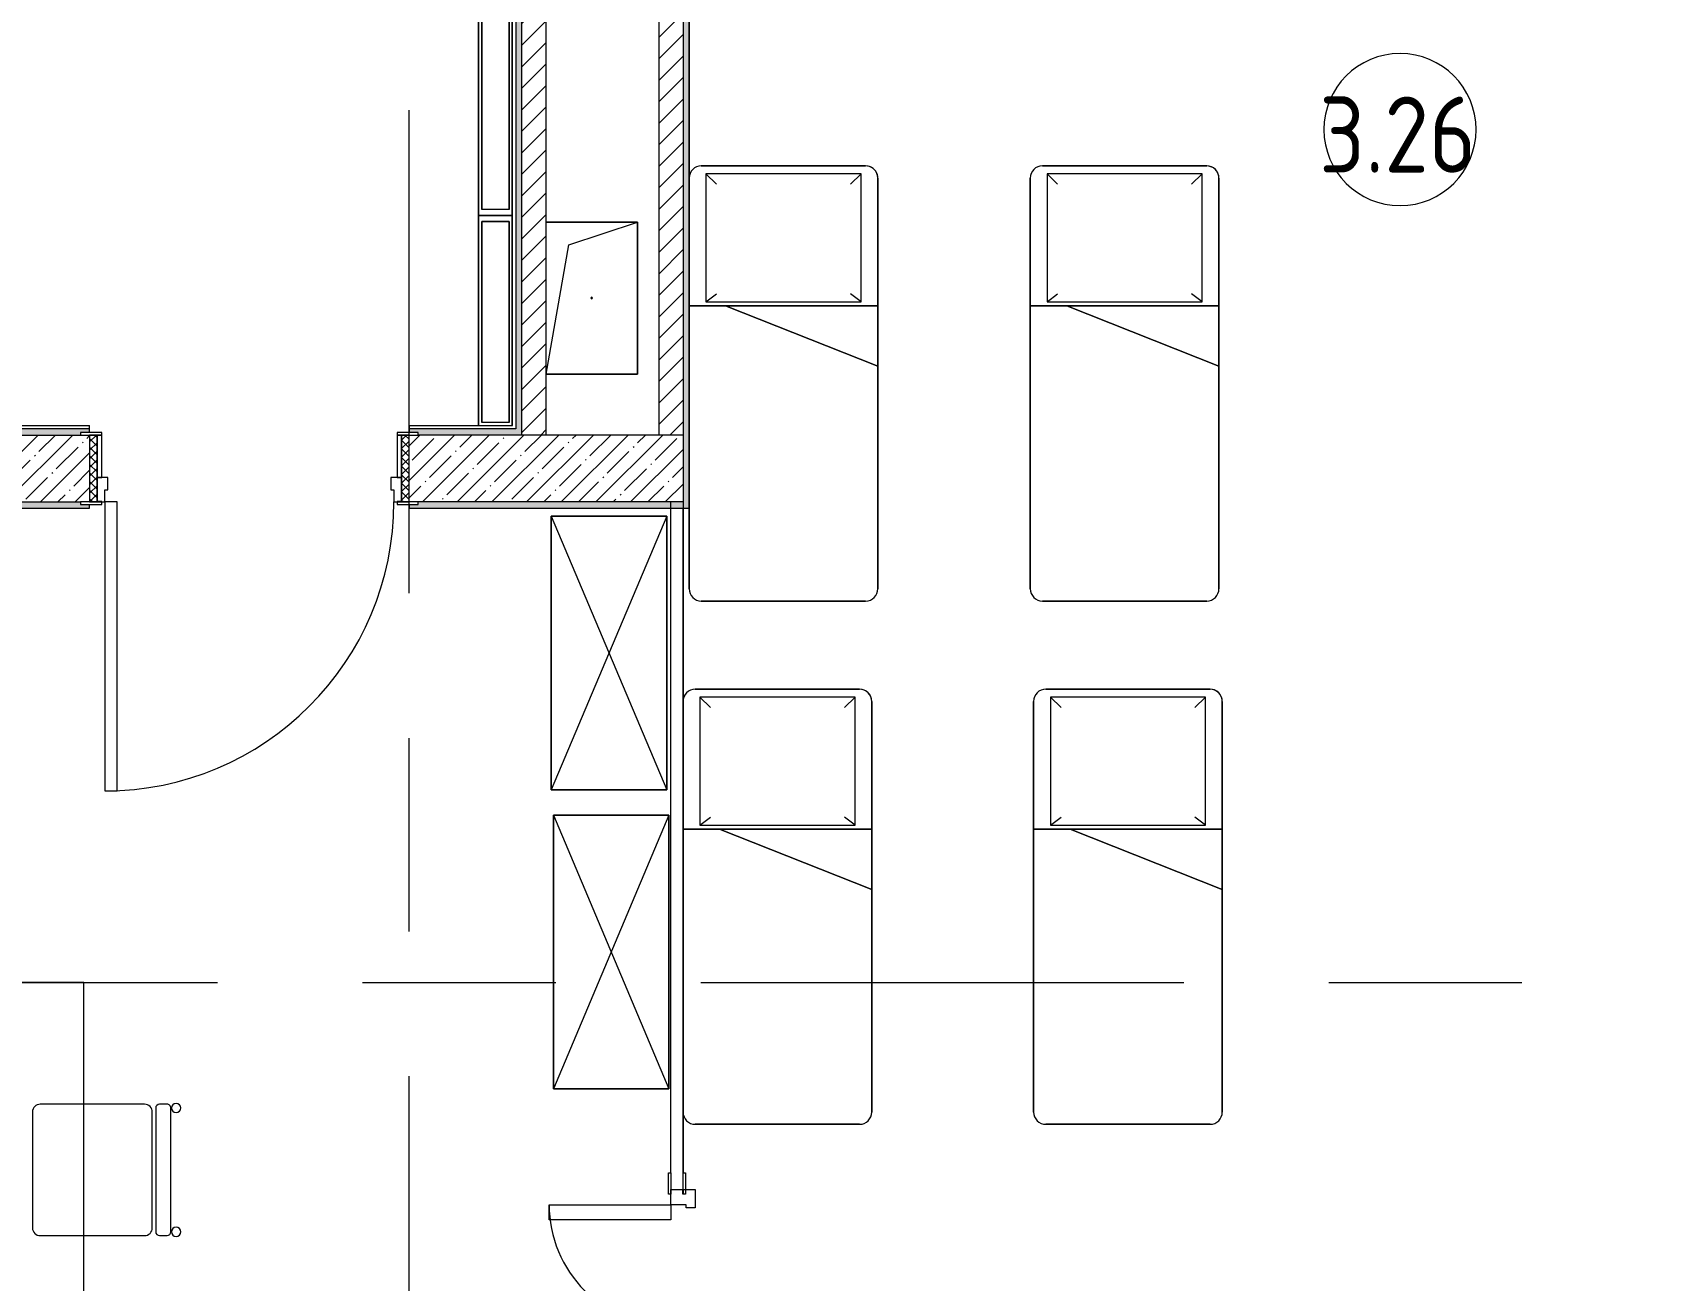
# Model space of a CAD drawing. Header units: millimetres. Extents: x 81382 to 274764, y -8553 to 29000.
# Drawn here: x 99472 to 104799, y 2621 to 6723 of the extents above; entities that cross this region are included whole.
import ezdxf

# ---------------------------------------------------------------- set-up
doc = ezdxf.new("R2010")
doc.units = ezdxf.units.MM
doc.linetypes.add('Осевая', pattern=[3175, 635, -476.25, 1587.5, -476.25])
for name, color, linetype, lineweight in [('A-AREA-IDEN', 7, 'Continuous', 9), ('A-DOOR', 7, 'Continuous', 9), ('A-DOOR-1', 7, 'Continuous', 13), ('A-DOOR-FRAM', 7, 'Continuous', 13), ('A-DOOR-FRAM-1', 7, 'Continuous', 9), ('A-GENM', 7, 'Continuous', 9), ('A-WALL', 7, 'Continuous', 9), ('I-WALL', 7, 'Continuous', 9), ('Оси-2', 7, 'Осевая', 9)]:
    doc.layers.add(name, color=color, linetype=linetype, lineweight=lineweight)
for name, color, linetype, lineweight, true_color in [('A-WALL-1', 7, 'Continuous', 9, 0x3c3c3c), ('A-WALL-FNSH-1', 7, 'Continuous', 9, 0x3c3c3c), ('I-FURN-1', 7, 'Continuous', 9, 0xf0f0f0)]:
    doc.layers.add(name, color=color, linetype=linetype, lineweight=lineweight, true_color=true_color)
doc.styles.add('GOST Common', font='GOST_Common.ttf', dxfattribs={"width": 0.9, "height": 250})
pattern_1 = [(45, (0, 0), (-35.35534, 35.35534), [])]
pattern_2 = [(0, (0, 0), (121.92, 30.48), [10.058, -81.382, 10.058, -81.382, -487.68]), (0, (0, 0), (121.92, 30.48), [-182.88, 10.058, -172.822, 10.058, -81.382, -213.36]), (0, (0, 0), (121.92, 30.48), [-457.2, 10.058, -50.902, 10.058, -142.342]), (120, (45.72, 15.24), (-87.356454, 90.345817), [10.058, -81.382, 10.058, -81.382, -487.68]), (120, (45.72, 15.24), (-87.356454, 90.345817), [-182.88, 10.058, -172.822, 10.058, -81.382, -213.36]), (120, (45.72, 15.24), (-87.356454, 90.345817), [-457.2, 10.058, -50.902, 10.058, -142.342]), (240, (60.96, 76.2), (-34.563546, -120.825817), [10.058, -81.382, 10.058, -81.382, -487.68]), (240, (60.96, 76.2), (-34.563546, -120.825817), [-182.88, 10.058, -172.822, 10.058, -81.382, -213.36]), (240, (60.96, 76.2), (-34.563546, -120.825817), [-457.2, 10.058, -50.902, 10.058, -142.342])]

# ---------------------------------------------------------------- blocks, each defined once
blk = doc.blocks.new('110_Дверь_СКБ_1Ст_Внутренняя1 - Д-7а_л__950x2100h_Туалет-32220591-План размещения напольных электротехнических лючков и розеток 3 этажа в осях 23-33')
at = {"layer": 'A-DOOR'}
h = blk.add_hatch(dxfattribs=at)
h.set_pattern_fill('FP_12', color=256, style=0, pattern_type=2)
h.set_pattern_definition([(135, (1776.41, 174.685), (-14.14214, -14.14214), []), (225, (1776.41, 174.685), (14.14214, -14.14214), [])])
h.paths.add_polyline_path([(537.5, 110), (512.5, 110), (512.5, -110), (537.5, -110)])
at = {"layer": 'A-DOOR-FRAM-1'}
h = blk.add_hatch(dxfattribs=at)
h.set_pattern_fill('FP_13', color=256, style=0, pattern_type=2)
h.set_pattern_definition([(45, (-346.384, 174.685), (-14.1421, 14.1421), []), (135, (-346.384, 174.685), (-14.1421, -14.1421), [])])
h.paths.add_polyline_path([(-487.5, 110), (-512.5, 110), (-512.5, -110), (-487.5, -110)])
at = {"layer": 'A-DOOR'}
blk.add_arc((487.5, 110), 950, 90, 180, dxfattribs=at)
at = {"layer": 'A-DOOR-1'}
for p, q in [((487.5, 1060), (447.5, 1060)), ((447.5, 1060), (447.5, 110)), ((487.5, 110), (487.5, 1060)), ((447.5, 110), (487.5, 110))]:
    blk.add_line(p, q, dxfattribs=at)
at = {"layer": 'A-DOOR-FRAM'}
for p, q in [((-472.5, 118), (-542.5, 118)), ((-542.5, 118), (-542.5, 110)), ((-542.5, 110), (-472.5, 110)), ((-487.5, 110), (-512.5, 110)), ((-512.5, 110), (-512.5, -110)), ((-462.5, 110), (-487.5, 110)), ((-487.5, 110), (-487.5, 30)), ((-487.5, -110), (-487.5, 110)), ((-472.5, 110), (-487.5, 110)), ((-487.5, 110), (-487.5, 109)), ((-487.5, 109), (-472.5, 109)), ((-472.5, 110), (-472.5, 118)), ((-472.5, 109), (-472.5, 110)), ((-462.5, 70), (-462.5, 110)), ((487.5, 110), (487.5, 70)), ((512.5, 110), (487.5, 110)), ((567.5, 118), (497.5, 118)), ((497.5, 118), (497.5, 110)), ((512.5, 110), (497.5, 110)), ((497.5, 110), (497.5, 109)), ((497.5, 110), (567.5, 110)), ((497.5, 109), (512.5, 109)), ((512.5, 30), (512.5, 110)), ((537.5, 110), (512.5, 110)), ((512.5, 110), (512.5, -110)), ((512.5, 109), (512.5, 110)), ((537.5, -110), (537.5, 110)), ((567.5, 110), (567.5, 118)), ((-452.5, 70), (-462.5, 70)), ((-452.5, 30), (-452.5, 70)), ((487.5, 70), (477.5, 70)), ((477.5, 70), (477.5, 30)), ((-487.5, 30), (-452.5, 30)), ((-472.5, 30), (-487.5, 30)), ((-487.5, 30), (-487.5, -110)), ((-472.5, -110), (-472.5, 30)), ((477.5, 30), (512.5, 30)), ((512.5, 30), (497.5, 30)), ((497.5, 30), (497.5, -110)), ((512.5, -110), (512.5, 30)), ((-472.5, -110), (-542.5, -110)), ((-542.5, -110), (-542.5, -118)), ((-542.5, -118), (-472.5, -118)), ((-512.5, -110), (-487.5, -110)), ((-487.5, -110), (-472.5, -110)), ((-472.5, -118), (-472.5, -110)), ((497.5, -110), (512.5, -110)), ((567.5, -110), (497.5, -110)), ((497.5, -110), (497.5, -118)), ((497.5, -118), (567.5, -118)), ((512.5, -110), (537.5, -110)), ((567.5, -118), (567.5, -110))]:
    blk.add_line(p, q, dxfattribs=at)
blk = doc.blocks.new('GM_Отверстие прямоугольное _в плите_ - Отверстие-21606385-План размещения напольных электротехнических лючков и розеток 3 этажа в осях 23-33')
at = {"layer": 'A-GENM'}
for p, q in [((-149.9, 250), (150, 250)), ((150, 250), (-149.9, 250)), ((-75, 175), (150, 250)), ((150, 250), (150, -250)), ((150, -250), (150, 250)), ((-149.9, -249.5), (-75, 175)), ((150, -250), (-149.9, -250)), ((-149.9, -250), (150, -250))]:
    blk.add_line(p, q, dxfattribs=at)
for start, end in [(360, 180), (180, 360)]:
    blk.add_arc((0, 0), 2.5, start, end, dxfattribs=at)
blk = doc.blocks.new('Bed - Small Sizes - 1_119-V71-План размещения напольных электротехнических лючков и розеток 3 этажа в осях 23-33')
at = {"layer": 'I-FURN-1'}
for p, q in [((247.3, 0), (-292.7, 0)), ((-292.7, 0), (247.3, 0)), ((247.3, 0), (-292.7, 0)), ((-292.7, 0), (247.3, 0)), ((-332.7, -40), (-332.7, -460)), ((-332.7, -460), (-332.7, -40)), ((-332.7, -40), (-332.7, -460)), ((-332.7, -460), (-332.7, -40)), ((-277.5, -26.2), (-242.7, -60)), ((232.5, -26.2), (-277.5, -26.2)), ((-277.5, -26.2), (-277.5, -446.2)), ((232.5, -26.2), (-277.5, -26.2)), ((-277.5, -26.2), (-277.5, -446.2)), ((232.5, -26.2), (197.3, -60)), ((232.5, -446.2), (232.5, -26.2)), ((232.5, -446.2), (232.5, -26.2)), ((287.3, -460), (287.3, -40)), ((287.3, -40), (287.3, -460)), ((287.3, -657.7), (287.3, -40)), ((287.3, -40), (287.3, -657.7)), ((-277.5, -446.2), (-242.7, -420)), ((232.5, -446.2), (197.3, -420)), ((-332.7, -460), (-212.7, -460)), ((-212.7, -460), (-332.7, -460)), ((-332.7, -460), (-332.7, -1390)), ((-332.7, -1390), (-332.7, -460)), ((-332.7, -460), (-212.7, -460)), ((-277.5, -446.2), (232.5, -446.2)), ((-277.5, -446.2), (232.5, -446.2)), ((-212.7, -460), (287.3, -460)), ((287.3, -460), (-212.7, -460)), ((287.3, -460), (-212.7, -460)), ((-212.7, -460), (287.3, -657.7)), ((287.3, -657.7), (-212.7, -460)), ((-212.7, -460), (287.3, -460)), ((-212.7, -460), (287.3, -657.7)), ((-212.7, -460), (287.3, -460)), ((287.3, -657.7), (287.3, -460)), ((287.3, -460), (287.3, -657.7)), ((287.3, -1390), (287.3, -657.7)), ((287.3, -657.7), (287.3, -1390)), ((-292.7, -1430), (247.3, -1430)), ((247.3, -1430), (-292.7, -1430))]:
    blk.add_line(p, q, dxfattribs=at)
for centre, start, end in [((-292.7, -40), 90, 180), ((-292.7, -40), 90, 180), ((247.3, -40), 360, 90), ((247.3, -40), 0, 90), ((-292.7, -40), 90, 180), ((-292.7, -40), 90, 180), ((247.3, -40), 0, 90), ((247.3, -40), 15, 90), ((247.3, -40), 0, 15), ((-292.7, -1390), 180, 270), ((-292.7, -1390), 180, 270), ((247.3, -1390), 270, 0), ((247.3, -1390), 270, 0)]:
    blk.add_arc(centre, 40, start, end, dxfattribs=at)
blk = doc.blocks.new('Bed - Small Sizes - 1_119-V73-План размещения напольных электротехнических лючков и розеток 3 этажа в осях 23-33')
at = {"layer": 'I-FURN-1'}
for p, q in [((247.3, 0), (-292.7, 0)), ((-292.7, 0), (247.3, 0)), ((247.3, 0), (-292.7, 0)), ((-292.7, 0), (247.3, 0)), ((-332.7, -460), (-332.7, -40)), ((-277.5, -26.2), (-242.7, -60)), ((232.5, -26.2), (-277.5, -26.2)), ((-277.5, -26.2), (-277.5, -446.2)), ((232.5, -26.2), (-277.5, -26.2)), ((-277.5, -26.2), (-277.5, -446.2)), ((232.5, -26.2), (197.3, -60)), ((232.5, -446.2), (232.5, -26.2)), ((232.5, -446.2), (232.5, -26.2)), ((287.3, -460), (287.3, -40)), ((287.3, -40), (287.3, -460)), ((287.3, -657.7), (287.3, -40)), ((287.3, -40), (287.3, -657.7)), ((-277.5, -446.2), (-242.7, -420)), ((232.5, -446.2), (197.3, -420)), ((-332.7, -460), (-212.7, -460)), ((-212.7, -460), (-332.7, -460)), ((-332.7, -1390), (-332.7, -460)), ((-332.7, -460), (-212.7, -460)), ((-277.5, -446.2), (232.5, -446.2)), ((-277.5, -446.2), (232.5, -446.2)), ((-212.7, -460), (287.3, -460)), ((287.3, -460), (-212.7, -460)), ((287.3, -460), (-212.7, -460)), ((-212.7, -460), (287.3, -657.7)), ((287.3, -657.7), (-212.7, -460)), ((-212.7, -460), (287.3, -460)), ((-212.7, -460), (287.3, -657.7)), ((-212.7, -460), (287.3, -460)), ((287.3, -657.7), (287.3, -460)), ((287.3, -460), (287.3, -657.7)), ((287.3, -1390), (287.3, -657.7)), ((287.3, -657.7), (287.3, -1390)), ((-292.7, -1430), (247.3, -1430)), ((247.3, -1430), (-292.7, -1430))]:
    blk.add_line(p, q, dxfattribs=at)
for centre, start, end in [((-292.7, -40), 90, 180), ((-292.7, -40), 90, 180), ((247.3, -40), 360, 90), ((247.3, -40), 0, 90), ((-292.7, -40), 90, 180), ((-292.7, -40), 135, 180), ((-292.7, -40), 90, 135), ((247.3, -40), 0, 90), ((247.3, -40), 45, 90), ((247.3, -40), 0, 45), ((-292.7, -1390), 180, 270), ((-292.7, -1390), 180, 270), ((247.3, -1390), 270, 0), ((247.3, -1390), 270, 0)]:
    blk.add_arc(centre, 40, start, end, dxfattribs=at)
blk = doc.blocks.new('Bed - Small Sizes - 1_119-V74-План размещения напольных электротехнических лючков и розеток 3 этажа в осях 23-33')
at = {"layer": 'I-FURN-1'}
for p, q in [((247.3, 0), (-292.7, 0)), ((-292.7, 0), (247.3, 0)), ((247.3, 0), (-292.7, 0)), ((-292.7, 0), (247.3, 0)), ((-332.7, -460), (-332.7, -40)), ((-277.5, -26.2), (-242.7, -60)), ((232.5, -26.2), (-277.5, -26.2)), ((-277.5, -26.2), (-277.5, -446.2)), ((232.5, -26.2), (-277.5, -26.2)), ((-277.5, -26.2), (-277.5, -446.2)), ((232.5, -26.2), (197.3, -60)), ((232.5, -446.2), (232.5, -26.2)), ((232.5, -446.2), (232.5, -26.2)), ((287.3, -460), (287.3, -40)), ((287.3, -40), (287.3, -460)), ((287.3, -657.7), (287.3, -40)), ((287.3, -40), (287.3, -657.7)), ((-277.5, -446.2), (-242.7, -420)), ((232.5, -446.2), (197.3, -420)), ((-332.7, -460), (-212.7, -460)), ((-212.7, -460), (-332.7, -460)), ((-332.7, -1124.4), (-332.7, -460)), ((-332.7, -460), (-212.7, -460)), ((-277.5, -446.2), (232.5, -446.2)), ((-277.5, -446.2), (232.5, -446.2)), ((-212.7, -460), (287.3, -460)), ((287.3, -460), (-212.7, -460)), ((287.3, -460), (-212.7, -460)), ((-212.7, -460), (287.3, -657.7)), ((287.3, -657.7), (-212.7, -460)), ((-212.7, -460), (287.3, -460)), ((-212.7, -460), (287.3, -657.7)), ((-212.7, -460), (287.3, -460)), ((287.3, -657.7), (287.3, -460)), ((287.3, -460), (287.3, -657.7)), ((287.3, -1390), (287.3, -657.7)), ((287.3, -657.7), (287.3, -1390)), ((-332.7, -1124.4), (-332.7, -1390)), ((-332.7, -1390), (-332.7, -1124.4)), ((-292.7, -1430), (247.3, -1430)), ((247.3, -1430), (-292.7, -1430))]:
    blk.add_line(p, q, dxfattribs=at)
for centre, start, end in [((-292.7, -40), 90, 180), ((-292.7, -40), 90, 180), ((247.3, -40), 360, 90), ((247.3, -40), 0, 90), ((-292.7, -40), 90, 180), ((-292.7, -40), 90, 180), ((247.3, -40), 0, 90), ((247.3, -40), 15, 90), ((247.3, -40), 0, 15), ((-292.7, -1390), 180, 270), ((-292.7, -1390), 180, 270), ((247.3, -1390), 270, 0), ((247.3, -1390), 270, 0)]:
    blk.add_arc(centre, 40, start, end, dxfattribs=at)
blk = doc.blocks.new('Bed - Small Sizes - 1_119-V75-План размещения напольных электротехнических лючков и розеток 3 этажа в осях 23-33')
at = {"layer": 'I-FURN-1'}
for p, q in [((247.3, 0), (-292.7, 0)), ((-292.7, 0), (247.3, 0)), ((247.3, 0), (-292.7, 0)), ((-292.7, 0), (247.3, 0)), ((-332.7, -40), (-332.7, -460)), ((-332.7, -460), (-332.7, -40)), ((-332.7, -40), (-332.7, -460)), ((-332.7, -460), (-332.7, -40)), ((-277.5, -26.2), (-242.7, -60)), ((232.5, -26.2), (-277.5, -26.2)), ((-277.5, -26.2), (-277.5, -446.2)), ((232.5, -26.2), (-277.5, -26.2)), ((-277.5, -26.2), (-277.5, -446.2)), ((232.5, -26.2), (197.3, -60)), ((232.5, -446.2), (232.5, -26.2)), ((232.5, -446.2), (232.5, -26.2)), ((287.3, -460), (287.3, -40)), ((287.3, -40), (287.3, -460)), ((287.3, -657.7), (287.3, -40)), ((287.3, -40), (287.3, -657.7)), ((-277.5, -446.2), (-242.7, -420)), ((232.5, -446.2), (197.3, -420)), ((-332.7, -460), (-212.7, -460)), ((-212.7, -460), (-332.7, -460)), ((-332.7, -460), (-332.7, -1390)), ((-332.7, -1390), (-332.7, -460)), ((-332.7, -460), (-212.7, -460)), ((-277.5, -446.2), (232.5, -446.2)), ((-277.5, -446.2), (232.5, -446.2)), ((-212.7, -460), (287.3, -460)), ((287.3, -460), (-212.7, -460)), ((287.3, -460), (-212.7, -460)), ((-212.7, -460), (287.3, -657.7)), ((287.3, -657.7), (-212.7, -460)), ((-212.7, -460), (287.3, -460)), ((-212.7, -460), (287.3, -657.7)), ((-212.7, -460), (287.3, -460)), ((287.3, -657.7), (287.3, -460)), ((287.3, -460), (287.3, -657.7)), ((287.3, -1390), (287.3, -657.7)), ((287.3, -657.7), (287.3, -1390)), ((-292.7, -1430), (247.3, -1430)), ((247.3, -1430), (-292.7, -1430))]:
    blk.add_line(p, q, dxfattribs=at)
for centre, start, end in [((-292.7, -40), 90, 180), ((-292.7, -40), 90, 180), ((247.3, -40), 360, 90), ((247.3, -40), 0, 90), ((-292.7, -40), 90, 180), ((-292.7, -40), 90, 180), ((247.3, -40), 0, 90), ((247.3, -40), 75, 90), ((247.3, -40), 0, 75), ((-292.7, -1390), 180, 270), ((-292.7, -1390), 180, 270), ((247.3, -1390), 270, 0), ((247.3, -1390), 270, 0)]:
    blk.add_arc(centre, 40, start, end, dxfattribs=at)
blk = doc.blocks.new('Стол базовый прямоугольный - 1_88-26291934-План размещения напольных электротехнических лючков и розеток 3 этажа в осях 23-33')
at = {"layer": 'I-FURN-1'}
for p, q in [((600, 225), (-600, 225)), ((-600, 225), (-600, -225)), ((600, -225), (600, 225)), ((-600, -225), (600, -225))]:
    blk.add_line(p, q, dxfattribs=at)
blk = doc.blocks.new('Шкаф параметрический - 1_268-25587356-План размещения напольных электротехнических лючков и розеток 3 этажа в осях 23-33')
at = {"layer": 'I-FURN-1'}
for p, q in [((0, 0), (900, 380)), ((0, 380), (900, 0)), ((900, 380), (0, 380)), ((0, 380), (0, 0)), ((0, 0), (0, 380)), ((0, 380), (900, 380)), ((900, 0), (900, 380)), ((900, 380), (900, 0)), ((0, 0), (900, 0)), ((900, 0), (0, 0))]:
    blk.add_line(p, q, dxfattribs=at)
blk = doc.blocks.new('M_Стул-Breuer - 1_87-V66-План размещения напольных электротехнических лючков и розеток 3 этажа в осях 23-33')
at = {"layer": 'I-FURN-1'}
for p, q in [((-215.9, 215.9), (-215.9, 72.8)), ((190.5, 241.3), (-190.5, 241.3)), ((215.9, 72.8), (215.9, 215.9)), ((-215.9, 72.8), (-215.9, -127)), ((215.9, -127), (215.9, 72.8)), ((-190.5, -152.4), (190.5, -152.4)), ((-215.9, -176.2), (-215.9, -200.8)), ((203.2, -163.5), (-203.2, -163.5)), ((215.9, -200.8), (215.9, -176.2)), ((-203.2, -213.5), (203.2, -213.5))]:
    blk.add_line(p, q, dxfattribs=at)
for centre, radius, start, end in [((-190.5, 215.9), 25.4, 90, 180), ((190.5, 215.9), 25.4, 0, 90), ((-190.5, -127), 25.4, 180, 270), ((190.5, -127), 25.4, 270, 360), ((-203.2, -176.2), 12.7, 90, 180), ((-203.2, -200.8), 12.7, 180, 270), ((203.2, -176.2), 12.7, 360, 90), ((203.2, -200.8), 12.7, 270, 360), ((-203.5, -230.6), 15.1, 360, 180), ((-203.5, -230.6), 15.1, 180, 360), ((203.7, -230.6), 15.1, 360, 180), ((203.7, -230.6), 15.1, 180, 360)]:
    blk.add_arc(centre, radius, start, end, dxfattribs=at)
blk = doc.blocks.new('Вешалка - 1_25-V102-План размещения напольных электротехнических лючков и розеток 3 этажа в осях 23-33')
at = {"layer": 'I-FURN-1'}
for p, q in [((350, 55), (-350, 55)), ((-350, 55), (-350, -55)), ((-350, -55), (-350, 55)), ((-350, 55), (350, 55)), ((350, -55), (350, 55)), ((350, 55), (350, -55)), ((-330.4, -46), (-330.4, 44.4)), ((-330.4, -46), (-330.4, 44.4)), ((-330.4, 44.4), (330.2, 44.4)), ((330.2, 44.4), (-330.4, 44.4)), ((330.2, 44.4), (330.2, -46)), ((330.2, -46), (330.2, 44.4)), ((-330.4, -46), (330.2, -46)), ((330.2, -46), (-330.4, -46)), ((-350, -55), (350, -55)), ((350, -55), (-350, -55))]:
    blk.add_line(p, q, dxfattribs=at)
blk = doc.blocks.new('Вешалка - 1_25-V103-План размещения напольных электротехнических лючков и розеток 3 этажа в осях 23-33')
at = {"layer": 'I-FURN-1'}
for p, q in [((350, 55), (-340.6, 55)), ((-340.6, 55), (350, 55)), ((350, -55), (350, 55)), ((350, 55), (350, -55)), ((-330.4, -46), (-330.4, 44.4)), ((-330.4, -46), (-330.4, 44.4)), ((-330.4, 44.4), (330.2, 44.4)), ((330.2, 44.4), (-330.4, 44.4)), ((330.2, 44.4), (330.2, -46)), ((330.2, -46), (330.2, 44.4)), ((-330.4, -46), (330.2, -46)), ((330.2, -46), (-330.4, -46)), ((-340.7, -55), (350, -55)), ((350, -55), (-340.7, -55))]:
    blk.add_line(p, q, dxfattribs=at)
blk = doc.blocks.new('110_Дверь_СКБ_2Ст - Д-5_п__в составе перегородки _не входит в спец__-32680317-План размещения напольных электротехнических лючков и розеток 3 этажа в осях 23-33')
at = {"layer": 'A-DOOR'}
for centre, radius, start, end in [((-637.5, -20), 400, 270, 0), ((662.5, -20), 900, 180, 270)]:
    blk.add_arc(centre, radius, start, end, dxfattribs=at)
at = {"layer": 'A-DOOR-1'}
for p, q in [((-637.5, -20), (-587.5, -20)), ((-637.5, -420), (-637.5, -20)), ((-587.5, -20), (-587.5, -420)), ((612.5, -20), (662.5, -20)), ((612.5, -920), (612.5, -20)), ((662.5, -20), (662.5, -920)), ((-587.5, -420), (-637.5, -420)), ((662.5, -920), (612.5, -920))]:
    blk.add_line(p, q, dxfattribs=at)
at = {"layer": 'A-DOOR-FRAM'}
for p, q in [((-687.5, 60), (-627.5, 60)), ((-687.5, -20), (-687.5, 60)), ((-627.5, 60), (-627.5, 30)), ((652.5, 60), (712.5, 60)), ((652.5, 30), (652.5, 60)), ((712.5, 60), (712.5, -20)), ((-742.5, 28), (-672.5, 28)), ((-742.5, 20), (-742.5, 28)), ((-672.5, 20), (-742.5, 20)), ((-687.5, 20), (-672.5, 20)), ((-687.5, 19), (-687.5, 20)), ((-672.5, 19), (-687.5, 19)), ((-672.5, 28), (-672.5, 20)), ((-672.5, 20), (-672.5, 19)), ((-637.5, 30), (-637.5, -20)), ((-627.5, 30), (-637.5, 30)), ((662.5, 30), (652.5, 30)), ((662.5, -20), (662.5, 30)), ((697.5, 20), (697.5, 28)), ((697.5, 28), (767.5, 28)), ((697.5, 19), (697.5, 20)), ((697.5, 20), (712.5, 20)), ((767.5, 20), (697.5, 20)), ((712.5, 19), (697.5, 19)), ((712.5, 20), (712.5, 19)), ((767.5, 28), (767.5, 20)), ((-742.5, -20), (-672.5, -20)), ((-742.5, -28), (-742.5, -20)), ((-672.5, -28), (-742.5, -28)), ((-637.5, -20), (-687.5, -20)), ((-672.5, -20), (-672.5, -28)), ((712.5, -20), (662.5, -20)), ((697.5, -28), (697.5, -20)), ((697.5, -20), (767.5, -20)), ((767.5, -28), (697.5, -28)), ((767.5, -20), (767.5, -28))]:
    blk.add_line(p, q, dxfattribs=at)
blk = doc.blocks.new('Марка_Помещения - Номер-25198446-План размещения напольных электротехнических лючков и розеток 3 этажа в осях 23-33')
at = {"layer": 'A-AREA-IDEN'}
for start, end in [(360, 180), (180, 360)]:
    blk.add_arc((0, 0), 2.5, start, end, dxfattribs=at)

msp = doc.modelspace()

# ---------------------------------------------------------------- hatches: boundary and pattern name
at = {"layer": 'I-WALL'}
h = msp.add_hatch(dxfattribs=at)
h.set_pattern_fill('FP_5', color=256, style=0, pattern_type=2)
h.set_pattern_definition(pattern_1)
h.paths.add_polyline_path([(101080, 5400), (101160, 5400), (101160, 10380), (101080, 10380), (101080, 5420)])
h = msp.add_hatch(dxfattribs=at)
h.set_pattern_fill('FP_5', color=256, style=0, pattern_type=2)
h.set_pattern_definition(pattern_1)
h.paths.add_polyline_path([(101530, 5400), (101610, 5400), (101610, 10380), (101530, 10380), (101530, 5715.3)])
h = msp.add_hatch(dxfattribs=at)
h.set_pattern_fill('FP_35', color=256, style=0, pattern_type=2)
h.set_pattern_definition(pattern_2)
h.paths.add_polyline_path([(101630, 5160), (101630, 10380), (101610, 10380), (101610, 5160)])
h = msp.add_hatch(dxfattribs=at)
h.set_pattern_fill('FP_35', color=256, style=0, pattern_type=2)
h.set_pattern_definition(pattern_2)
h.paths.add_polyline_path([(101060, 5420), (101080, 5420), (101080, 10000), (101060, 10000), (101060, 6580.5)])
h = msp.add_hatch(dxfattribs=at)
h.set_pattern_fill('FP_4', color=256, style=0, pattern_type=2)
h.set_pattern_definition([(45, (0, 0), (-57.024626, 57.024626), []), (45, (57.025, 0), (-57.024626, 57.024626), [100.806, -20.161, 3.353, -16.808])])
h.paths.add_polyline_path([(101570, 5180), (101610, 5180), (101610, 5400), (100710, 5400), (100710, 5180), (101085.9, 5180)])
h.paths.add_polyline_path([(99630, 5180), (99660, 5180), (99660, 5400), (94210, 5400), (94210, 5180), (98542, 5180)])
h = msp.add_hatch(dxfattribs=at)
h.set_pattern_fill('FP_35', color=256, style=0, pattern_type=2)
h.set_pattern_definition(pattern_2)
h.paths.add_polyline_path([(100740, 5400), (101080, 5400), (101080, 5420), (100710, 5420), (100710, 5408), (100740, 5408), (100740, 5401.7)])
h.paths.add_polyline_path([(99630, 5400), (99630, 5408), (99660, 5408), (99660, 5420), (97940, 5420), (97940, 5400), (98542, 5400)])
h = msp.add_hatch(dxfattribs=at)
h.set_pattern_fill('FP_35', color=256, style=0, pattern_type=2)
h.set_pattern_definition(pattern_2)
h.paths.add_polyline_path([(101610, 5160), (101610, 5180), (100740, 5180), (100740, 5172), (100710, 5172), (100710, 5160), (101085.9, 5160)])
h.paths.add_polyline_path([(99660, 5160), (99660, 5172), (99630, 5172), (99630, 5180), (94190, 5180), (94190, 5160), (98542, 5160)])

# ---------------------------------------------------------------- linework, layer by layer
at = {"layer": 'A-WALL'}
for p, q in [((101080, 5400), (101080, 10000)), ((97940, 5400), (99630, 5400)), ((101080, 5400), (100740, 5400)), ((101610, 5400), (101530, 5400)), ((94210, 5180), (99630, 5180)), ((101610, 5180), (100740, 5180)), ((101570, 2975), (101570, 5180)), ((101610, 2975), (101610, 5159))]:
    msp.add_line(p, q, dxfattribs=at)
at = {"layer": 'A-WALL-1'}
for p, q in [((101610, 10600), (101610, 5159)), ((101160, 5400), (101160, 10380)), ((101530, 10380), (101530, 5400)), ((101630, 5160), (101630, 10380)), ((101060, 9969), (101060, 5420)), ((99660, 5420), (97940, 5420)), ((99660, 5408), (99660, 5420)), ((101060, 5420), (100710, 5420)), ((100710, 5420), (100710, 5408)), ((101530, 5400), (101080, 5400)), ((99660, 5160), (99660, 5172)), ((100710, 5172), (100710, 5160)), ((94190, 5160), (99660, 5160)), ((100710, 5160), (101630, 5160))]:
    msp.add_line(p, q, dxfattribs=at)
at = {"layer": 'A-WALL-FNSH-1'}
for p, q in [((101631, 5159), (101631, 10379)), ((94189, 5159), (99660, 5159)), ((99660, 5159), (99660, 5160)), ((100710, 5160), (100710, 5159)), ((100710, 5159), (101569, 5159)), ((101569, 5159), (101569, 2975)), ((101570, 5159), (101610, 5159)), ((101611, 5159), (101631, 5159)), ((101611, 2975), (101611, 5159))]:
    msp.add_line(p, q, dxfattribs=at)
at = {"layer": 'I-WALL'}
for p, q in [((101049, 5431), (101049, 9980)), ((97940, 5431), (99660, 5431)), ((99660, 5420), (99660, 5431)), ((100710, 5431), (101049, 5431)), ((100710, 5431), (100710, 5420))]:
    msp.add_line(p, q, dxfattribs=at)
at = {"layer": 'Оси-2'}
for p, q in [((100710, 593.7), (100710, 18900)), ((84681.8, 3600), (122730, 3600))]:
    msp.add_line(p, q, dxfattribs=at)

# ---------------------------------------------------------------- block references
at = {"layer": 'A-AREA-IDEN', "xscale": 99.99999999999993, "yscale": 99.99999999999993, "zscale": 99.99999999999993}
msp.add_blockref('Марка_Помещения - Номер-25198446-План размещения напольных электротехнических лючков и розеток 3 этажа в осях 23-33', (103966, 6403.8), dxfattribs=at)
at = {"layer": 'A-DOOR'}
for name, p, rotation in [('110_Дверь_СКБ_1Ст_Внутренняя1 - Д-7а_л__950x2100h_Туалет-32220591-План размещения напольных электротехнических лючков и розеток 3 этажа в осях 23-33', (100197.5, 5290), 180), ('110_Дверь_СКБ_2Ст - Д-5_п__в составе перегородки _не входит в спец__-32680317-План размещения напольных электротехнических лючков и розеток 3 этажа в осях 23-33', (101590, 2232.5), 270)]:
    msp.add_blockref(name, p, dxfattribs=dict(at, rotation=rotation))
at = {"layer": 'A-GENM'}
msp.add_blockref('GM_Отверстие прямоугольное _в плите_ - Отверстие-21606385-План размещения напольных электротехнических лючков и розеток 3 этажа в осях 23-33', (101309.9, 5850), dxfattribs=at)
at = {"layer": 'I-FURN-1'}
for name, p, rotation in [('Вешалка - 1_25-V102-План размещения напольных электротехнических лючков и розеток 3 этажа в осях 23-33', (100993, 6471.6), 89.99999999999984), ('Вешалка - 1_25-V103-План размещения напольных электротехнических лючков и розеток 3 этажа в осях 23-33', (100993, 5771.6), 89.99999999999984), ('Шкаф параметрический - 1_268-25587356-План размещения напольных электротехнических лючков и розеток 3 этажа в осях 23-33', (101176.5, 5133.3), 269.9999999999994), ('Шкаф параметрический - 1_268-25587356-План размещения напольных электротехнических лючков и розеток 3 этажа в осях 23-33', (101183.8, 4150.8), 269.9999999999994), ('Стол базовый прямоугольный - 1_88-26291934-План размещения напольных электротехнических лючков и розеток 3 этажа в осях 23-33', (99415.7, 3000.8), 90), ('M_Стул-Breuer - 1_87-V66-План размещения напольных электротехнических лючков и розеток 3 этажа в осях 23-33', (99713.5, 2984.5), 90.00000000000006)]:
    msp.add_blockref(name, p, dxfattribs=dict(at, rotation=rotation))
for name, p in [('Bed - Small Sizes - 1_119-V74-План размещения напольных электротехнических лючков и розеток 3 этажа в осях 23-33', (101962.7, 6284.4)), ('Bed - Small Sizes - 1_119-V75-План размещения напольных электротехнических лючков и розеток 3 этажа в осях 23-33', (103083.7, 6284.4)), ('Bed - Small Sizes - 1_119-V73-План размещения напольных электротехнических лючков и розеток 3 этажа в осях 23-33', (101942.7, 4564.4)), ('Bed - Small Sizes - 1_119-V71-План размещения напольных электротехнических лючков и розеток 3 этажа в осях 23-33', (103094.7, 4564.4))]:
    msp.add_blockref(name, p, dxfattribs=at)

# ---------------------------------------------------------------- texts
at = {"layer": 'A-AREA-IDEN', "insert": (103700.2, 6512.3), "char_height": 250, "width": 663.797, "attachment_point": 1, "style": 'GOST Common'}
msp.add_mtext('3.26', dxfattribs=at)

doc.saveas('drawing.dxf')
